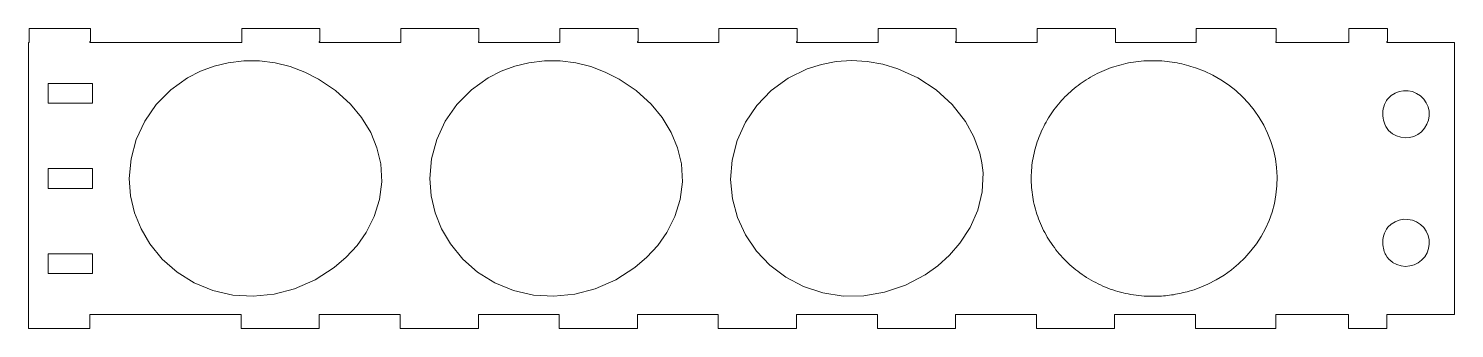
# Model space of a CAD drawing. Header units: millimetres. Extents: x 4 to 337, y 3 to 73.
import ezdxf

# ---------------------------------------------------------------- set-up
doc = ezdxf.new("R2010")
doc.units = ezdxf.units.MM

msp = doc.modelspace()

# ---------------------------------------------------------------- linework, layer by layer
at = {"color": 7, "linetype": 'Continuous', "lineweight": 15}
for p, q in [((4.2, 72.66), (4.2, 69.36)), ((4.2, 72.66), (18.51, 72.66)), ((18.51, 72.66), (18.51, 69.66)), ((53.78, 72.66), (53.78, 69.36)), ((72.03, 72.66), (53.78, 72.66)), ((72.03, 69.66), (72.03, 72.66)), ((90.89, 72.66), (90.89, 69.36)), ((109.13, 72.66), (90.89, 72.66)), ((109.13, 69.66), (109.13, 72.66)), ((128, 72.66), (128, 69.36)), ((146.24, 72.66), (128, 72.66)), ((146.24, 69.66), (146.24, 72.66)), ((165.1, 72.66), (165.1, 69.36)), ((183.35, 72.66), (165.1, 72.66)), ((183.35, 69.66), (183.35, 72.66)), ((202.21, 72.66), (202.21, 69.36)), ((220.46, 72.66), (202.21, 72.66)), ((220.46, 69.66), (220.46, 72.66)), ((239.32, 72.66), (239.32, 69.36)), ((257.57, 72.66), (239.32, 72.66)), ((257.57, 69.36), (257.57, 72.66)), ((276.42, 72.66), (276.42, 69.36)), ((276.42, 72.66), (295.12, 72.66)), ((295.12, 72.66), (295.12, 69.66)), ((312.06, 72.66), (312.06, 69.36)), ((321.02, 72.66), (312.06, 72.66)), ((321.02, 69.66), (321.02, 72.66)), ((4.05, 2.66), (4.05, 69.36)), ((4.2, 69.36), (4.05, 69.36)), ((18.36, 69.66), (18.51, 69.66)), ((18.36, 69.66), (18.36, 69.36)), ((53.78, 69.36), (18.36, 69.36)), ((71.87, 69.66), (72.03, 69.66)), ((71.87, 69.36), (71.87, 69.66)), ((90.89, 69.36), (71.87, 69.36)), ((108.98, 69.66), (109.13, 69.66)), ((108.98, 69.36), (108.98, 69.66)), ((128, 69.36), (108.98, 69.36)), ((146.09, 69.66), (146.24, 69.66)), ((146.09, 69.36), (146.09, 69.66)), ((165.1, 69.36), (146.09, 69.36)), ((183.2, 69.66), (183.35, 69.66)), ((183.2, 69.36), (183.2, 69.66)), ((202.21, 69.36), (183.2, 69.36)), ((220.3, 69.66), (220.46, 69.66)), ((220.3, 69.36), (220.3, 69.66)), ((239.32, 69.36), (220.3, 69.36)), ((276.42, 69.36), (257.57, 69.36)), ((294.97, 69.66), (295.12, 69.66)), ((294.97, 69.66), (294.97, 69.36)), ((294.97, 69.36), (312.06, 69.36)), ((320.89, 69.66), (321.02, 69.66)), ((320.89, 69.36), (320.89, 69.66)), ((336.68, 69.36), (320.89, 69.36)), ((336.68, 69.36), (336.68, 5.96)), ((8.66, 59.86), (18.97, 59.86)), ((8.66, 59.86), (8.66, 55.26)), ((18.97, 59.86), (18.97, 55.26)), ((18.97, 55.26), (8.66, 55.26)), ((320.65, 49.81), (320.65, 49.83)), ((320.65, 49.81), (320.65, 49.81)), ((322.19, 48.12), (322.23, 48.12)), ((8.66, 39.96), (18.97, 39.96)), ((8.66, 39.96), (8.66, 35.36)), ((18.97, 39.96), (18.97, 35.36)), ((18.97, 35.36), (8.66, 35.36)), ((8.66, 20.06), (18.97, 20.06)), ((8.66, 20.06), (8.66, 15.46)), ((18.97, 20.06), (18.97, 15.46)), ((320.45, 20.3), (320.43, 20.3)), ((320.65, 19.81), (320.65, 19.83)), ((320.65, 19.81), (320.65, 19.81)), ((322.24, 18.08), (322.3, 18.07)), ((18.97, 15.46), (8.66, 15.46)), ((274.77, 11.36), (274.77, 11.36)), ((18.36, 5.96), (53.63, 5.96)), ((18.36, 2.66), (18.36, 5.96)), ((53.63, 5.96), (53.63, 2.66)), ((71.87, 5.96), (90.73, 5.96)), ((71.87, 2.66), (71.87, 5.96)), ((90.73, 5.96), (90.73, 2.66)), ((108.98, 5.96), (127.84, 5.96)), ((108.98, 2.66), (108.98, 5.96)), ((127.84, 5.96), (127.84, 2.66)), ((146.09, 5.96), (164.95, 5.96)), ((146.09, 2.66), (146.09, 5.96)), ((164.95, 5.96), (164.95, 2.66)), ((183.2, 5.96), (202.06, 5.96)), ((183.2, 2.66), (183.2, 5.96)), ((202.06, 5.96), (202.06, 2.66)), ((220.3, 5.96), (239.17, 5.96)), ((220.3, 2.66), (220.3, 5.96)), ((239.17, 5.96), (239.17, 2.66)), ((257.41, 5.96), (276.27, 5.96)), ((257.41, 2.66), (257.41, 5.96)), ((276.27, 2.66), (276.27, 5.96)), ((311.92, 5.96), (294.97, 5.96)), ((294.97, 2.66), (294.97, 5.96)), ((311.92, 5.96), (311.92, 2.66)), ((320.89, 5.96), (336.68, 5.96)), ((320.89, 2.66), (320.89, 5.96)), ((18.36, 2.66), (4.05, 2.66)), ((53.63, 2.66), (71.87, 2.66)), ((90.73, 2.66), (108.98, 2.66)), ((127.84, 2.66), (146.09, 2.66)), ((164.95, 2.66), (183.2, 2.66)), ((202.06, 2.66), (220.3, 2.66)), ((239.17, 2.66), (257.41, 2.66)), ((294.97, 2.66), (276.27, 2.66)), ((311.92, 2.66), (320.89, 2.66))]:
    msp.add_line(p, q, dxfattribs=at)
at = {"color": 7, "linetype": 'Continuous', "lineweight": 15, "flags": 128}
for points in [[(27.56, 37.66), (27.97, 42.27), (29.15, 46.73), (31.15, 51.03), (33.84, 54.92), (37.23, 58.35), (41.14, 61.15), (44.16, 62.7), (47.34, 63.89), (50.64, 64.69), (54.27, 65.11), (57.93, 65.09), (61.56, 64.63), (65.07, 63.76), (68.47, 62.5), (71.7, 60.88), (75.65, 58.22), (79.17, 55.01), (81.76, 51.86), (83.87, 48.36), (85.33, 44.82), (86.22, 41.1), (86.46, 36.92), (85.95, 32.77), (84.7, 28.79), (82.82, 25.07), (80.68, 22.05), (78.18, 19.31), (75.38, 16.89), (70.95, 14.03), (66.13, 11.91), (61.37, 10.66), (56.48, 10.17), (51.71, 10.46), (47.05, 11.52), (42.69, 13.32), (38.69, 15.8), (35.25, 18.84), (32.34, 22.39), (30.3, 25.9), (28.79, 29.66), (27.87, 33.62), (27.56, 37.66)], [(97.69, 37.66), (98.09, 42.27), (99.28, 46.73), (101.27, 51.03), (103.97, 54.92), (107.35, 58.35), (111.27, 61.15), (114.28, 62.7), (117.47, 63.89), (120.76, 64.69), (124.39, 65.11), (128.06, 65.09), (131.69, 64.63), (135.2, 63.76), (138.6, 62.5), (141.83, 60.88), (145.78, 58.22), (149.3, 55.01), (151.89, 51.86), (153.99, 48.36), (155.45, 44.82), (156.35, 41.1), (156.59, 36.92), (156.07, 32.77), (154.83, 28.79), (152.94, 25.07), (150.81, 22.05), (148.31, 19.31), (145.51, 16.89), (141.08, 14.03), (136.26, 11.91), (131.5, 10.66), (126.61, 10.17), (121.84, 10.46), (117.18, 11.52), (112.82, 13.32), (108.82, 15.8), (105.37, 18.84), (102.47, 22.39), (100.42, 25.9), (98.92, 29.66), (98, 33.62), (97.69, 37.66)], [(225.96, 43.56), (226.44, 41.28), (226.7, 38.97), (226.51, 34.55), (225.5, 30.24), (223.73, 26.22), (221.32, 22.54), (218.91, 19.77), (216.17, 17.31), (213.18, 15.17), (208.61, 12.77), (203.72, 11.11), (198.92, 10.29), (194.06, 10.24), (189.36, 10.96), (184.84, 12.43), (180.7, 14.6), (176.96, 17.42), (173.83, 20.73), (171.28, 24.51), (169.42, 28.58), (168.25, 32.89), (167.82, 37.43), (168.17, 41.97), (169.34, 46.52), (171.27, 50.8), (173.95, 54.73), (177.26, 58.16), (181.23, 61.05), (185.65, 63.22), (189.01, 64.28), (192.48, 64.93), (196, 65.17), (199.69, 64.96), (203.34, 64.31), (206.87, 63.24), (211.52, 61.13), (215.78, 58.32), (219.51, 54.92), (222.63, 50.95), (224.59, 47.39), (225.96, 43.56)]]:
    msp.add_lwpolyline(points, dxfattribs=at)
at = {"color": 7, "linetype": 'Continuous', "lineweight": 15}
for centre, radius, start, end in [((325.29, 52.66), 5.5, 235.681, 138.7606), ((324.37, 51.69), 4.16, 206.7751, 239.0974), ((325.29, 22.66), 5.5, 236.4137, 138.7606), ((324.37, 21.69), 4.16, 199.5314, 206.5888), ((324.37, 21.69), 4.16, 206.7751, 240.2979), ((267.17, 38.82), 28.49, 285.4712, 290.3993), ((276.19, 12.53), 1, 335.7474, 336.4218)]:
    msp.add_arc(centre, radius, start, end, dxfattribs=at)
msp.add_ellipse((266.35, 37.66), major_axis=(28.97, 0), ratio=0.949335, start_param=5.092571, end_param=7.504371, dxfattribs=at)
for points, knots in [([(274.77, 11.36), (273.56, 11.06), (271.13, 10.46), (266.98, 10.07), (262.41, 10.28), (257.53, 11.34), (252.93, 13.23), (248.76, 15.86), (245.16, 19.13), (242.21, 22.9), (239.98, 27.1), (238.51, 31.55), (237.86, 36.15), (237.99, 40.72), (238.9, 45.17), (240.51, 49.38), (242.82, 53.28), (245.76, 56.81), (249.28, 59.83), (253.3, 62.28), (257.71, 64.02), (262.4, 65.04), (267.21, 65.26), (271.9, 64.79), (274.86, 63.91), (276.27, 63.5)], [0, 0, 0, 0, 0.035188, 0.070367, 0.117103, 0.163826, 0.210357, 0.256886, 0.301921, 0.346954, 0.391162, 0.435364, 0.478458, 0.52155, 0.563683, 0.60582, 0.648308, 0.690801, 0.734673, 0.778548, 0.823144, 0.867747, 0.913129, 0.958525, 1, 1, 1, 1]), ([(320.65, 49.83), (320.39, 50.46), (319.87, 51.76), (319.96, 53.91), (320.54, 55.43), (321.05, 56.14), (321.15, 56.29)], [0, 0, 0, 0, 0.29746, 0.614651, 0.92259, 1, 1, 1, 1]), ([(320.43, 20.3), (320.27, 20.78), (319.88, 21.94), (319.96, 23.91), (320.54, 25.43), (321.05, 26.14), (321.15, 26.29)], [0, 0, 0, 0, 0.239961, 0.583112, 0.916255, 1, 1, 1, 1])]:
    msp.add_open_spline(points, degree=3, knots=knots, dxfattribs=at)

doc.saveas('drawing.dxf')
